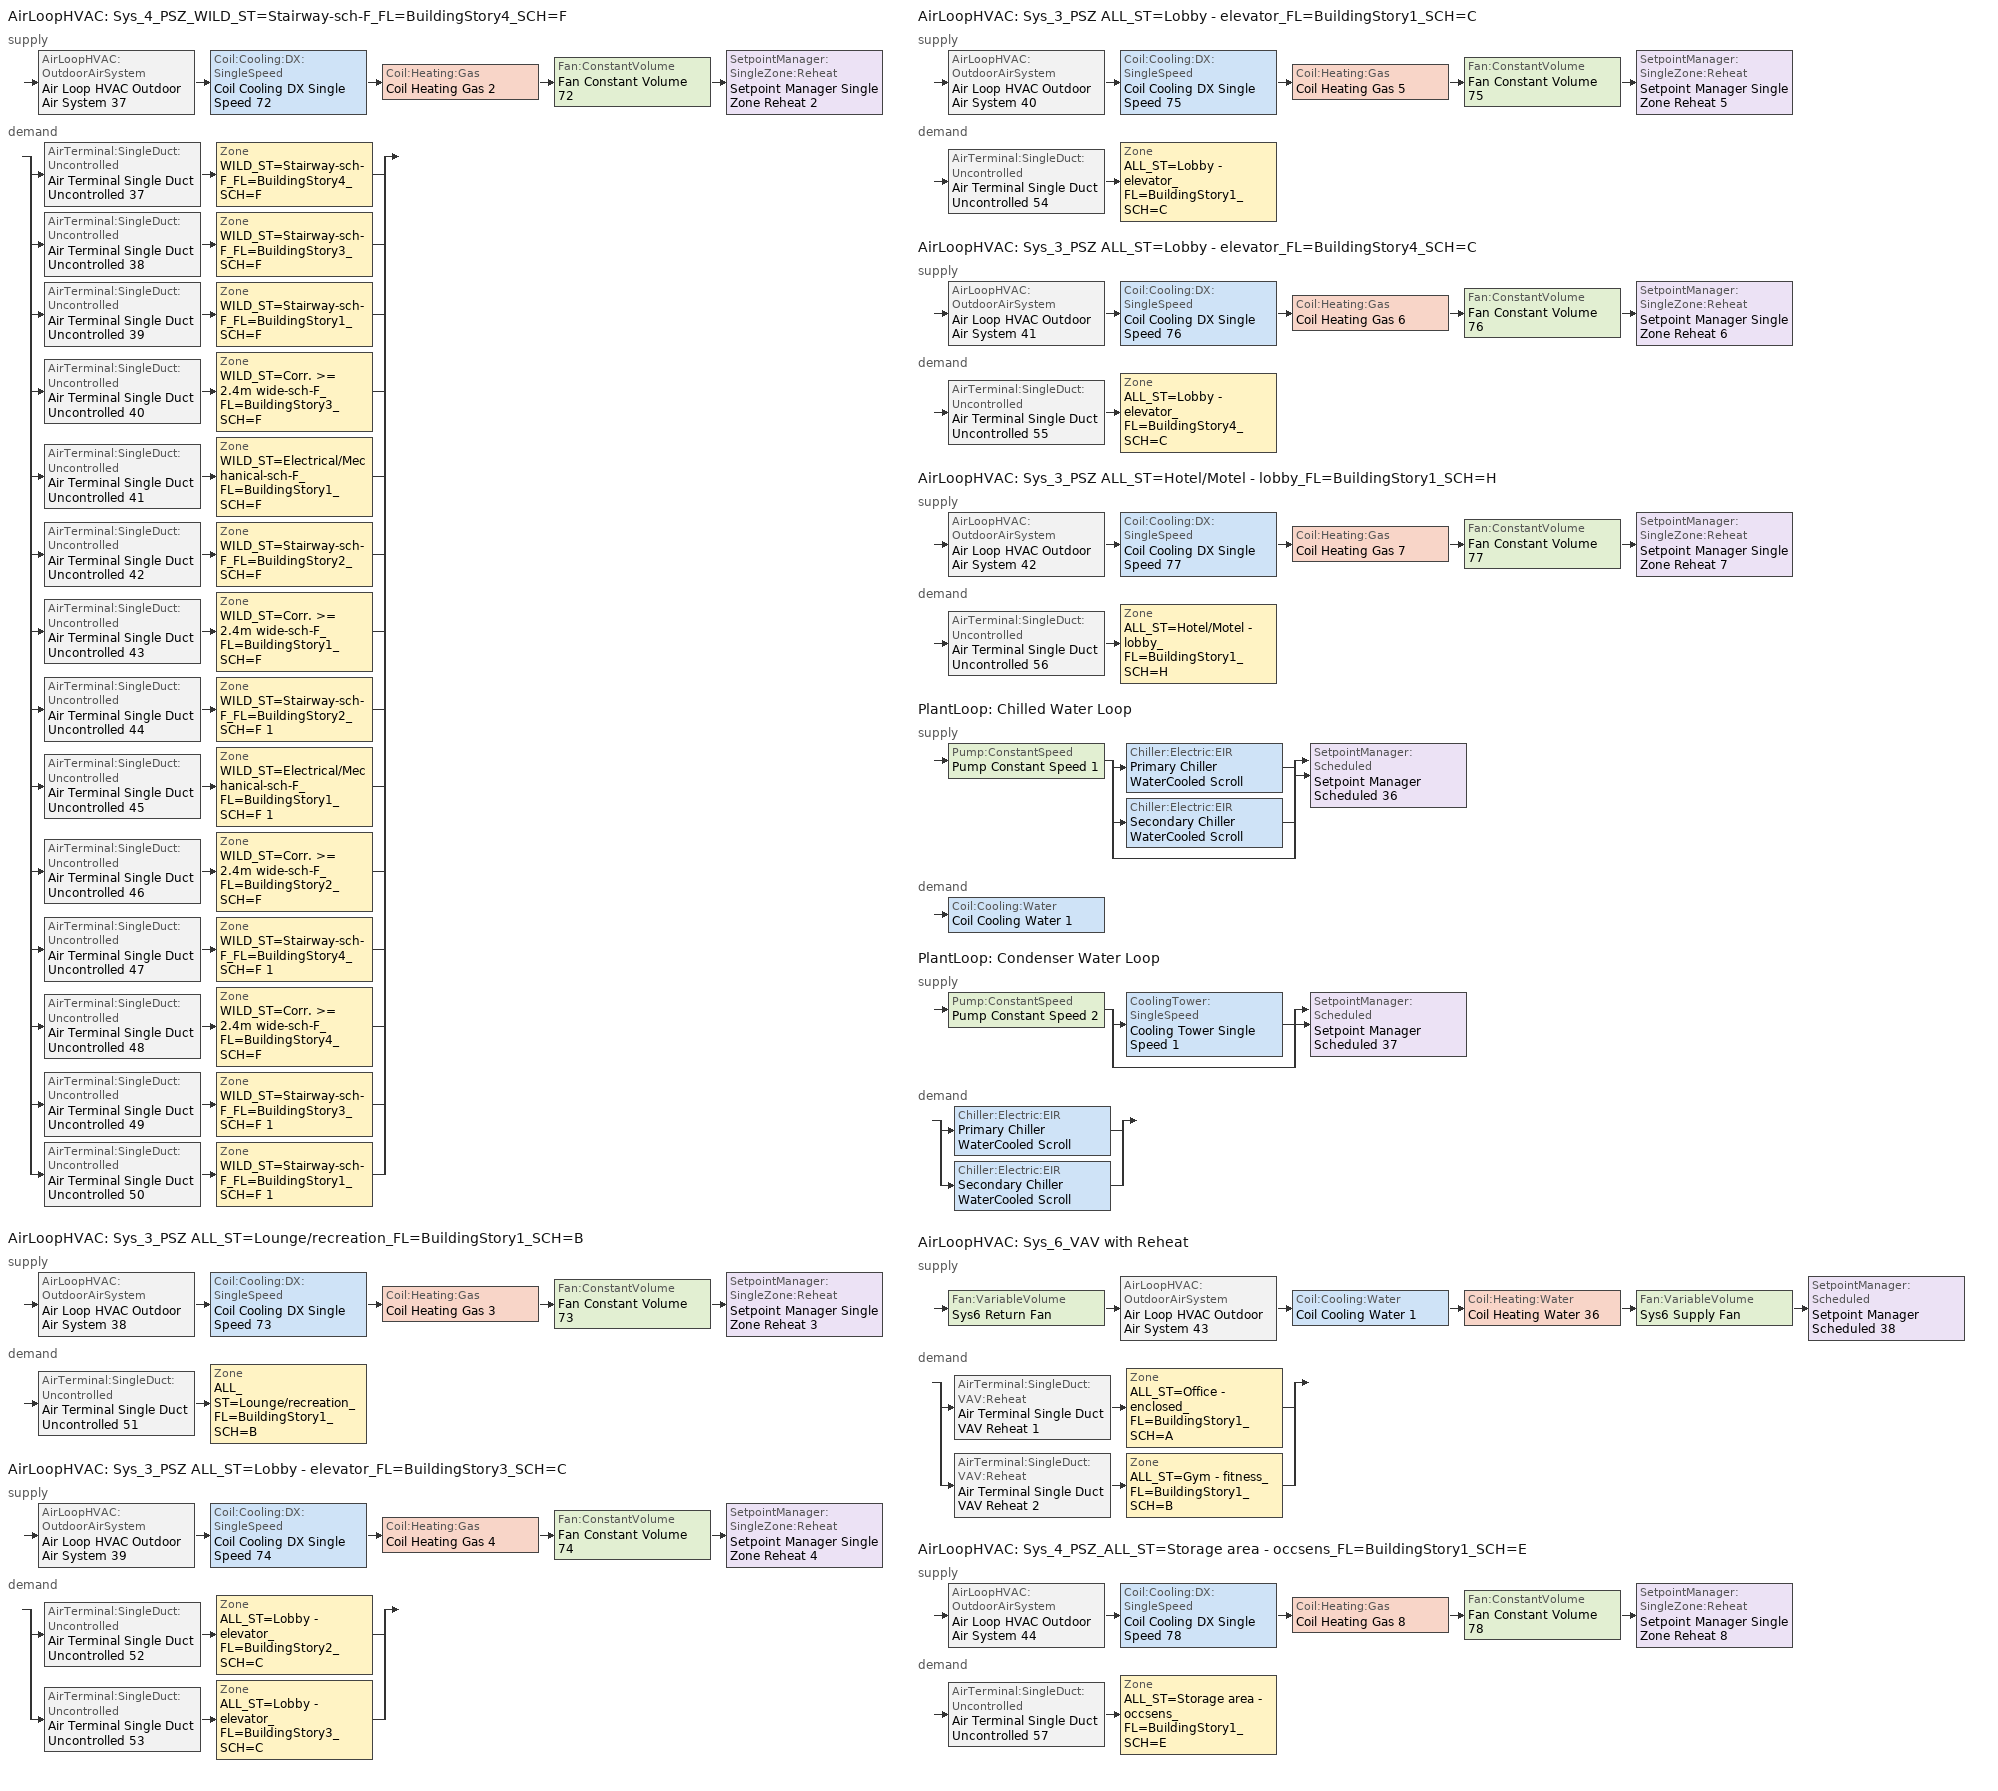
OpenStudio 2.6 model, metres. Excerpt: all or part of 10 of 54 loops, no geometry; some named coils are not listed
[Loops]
AirLoopHVAC 'Sys_4_PSZ_WILD_ST=Stairway-sch-F_FL=BuildingStory4_SCH=F'
 supply: AirLoopHVAC:OutdoorAirSystem 'Air Loop HVAC Outdoor Air System 37' > Coil:Cooling:DX:SingleSpeed 'Coil Cooling DX Single Speed 72' > Coil:Heating:Gas 'Coil Heating Gas 2' > Fan:ConstantVolume 'Fan Constant Volume 72' > SetpointManager:SingleZone:Reheat 'Setpoint Manager Single Zone Reheat 2'
 demand: split
  | AirTerminal:SingleDuct:Uncontrolled 'Air Terminal Single Duct Uncontrolled 37' > Zone 'WILD_ST=Stairway-sch-F_FL=BuildingStory4_SCH=F'
  | AirTerminal:SingleDuct:Uncontrolled 'Air Terminal Single Duct Uncontrolled 38' > Zone 'WILD_ST=Stairway-sch-F_FL=BuildingStory3_SCH=F'
  | AirTerminal:SingleDuct:Uncontrolled 'Air Terminal Single Duct Uncontrolled 39' > Zone 'WILD_ST=Stairway-sch-F_FL=BuildingStory1_SCH=F'
  | AirTerminal:SingleDuct:Uncontrolled 'Air Terminal Single Duct Uncontrolled 40' > Zone 'WILD_ST=Corr. >= 2.4m wide-sch-F_FL=BuildingStory3_SCH=F'
  | AirTerminal:SingleDuct:Uncontrolled 'Air Terminal Single Duct Uncontrolled 41' > Zone 'WILD_ST=Electrical/Mechanical-sch-F_FL=BuildingStory1_SCH=F'
  | AirTerminal:SingleDuct:Uncontrolled 'Air Terminal Single Duct Uncontrolled 42' > Zone 'WILD_ST=Stairway-sch-F_FL=BuildingStory2_SCH=F'
  | AirTerminal:SingleDuct:Uncontrolled 'Air Terminal Single Duct Uncontrolled 43' > Zone 'WILD_ST=Corr. >= 2.4m wide-sch-F_FL=BuildingStory1_SCH=F'
  | AirTerminal:SingleDuct:Uncontrolled 'Air Terminal Single Duct Uncontrolled 44' > Zone 'WILD_ST=Stairway-sch-F_FL=BuildingStory2_SCH=F 1'
  | AirTerminal:SingleDuct:Uncontrolled 'Air Terminal Single Duct Uncontrolled 45' > Zone 'WILD_ST=Electrical/Mechanical-sch-F_FL=BuildingStory1_SCH=F 1'
  | AirTerminal:SingleDuct:Uncontrolled 'Air Terminal Single Duct Uncontrolled 46' > Zone 'WILD_ST=Corr. >= 2.4m wide-sch-F_FL=BuildingStory2_SCH=F'
  | AirTerminal:SingleDuct:Uncontrolled 'Air Terminal Single Duct Uncontrolled 47' > Zone 'WILD_ST=Stairway-sch-F_FL=BuildingStory4_SCH=F 1'
  | AirTerminal:SingleDuct:Uncontrolled 'Air Terminal Single Duct Uncontrolled 48' > Zone 'WILD_ST=Corr. >= 2.4m wide-sch-F_FL=BuildingStory4_SCH=F'
  | AirTerminal:SingleDuct:Uncontrolled 'Air Terminal Single Duct Uncontrolled 49' > Zone 'WILD_ST=Stairway-sch-F_FL=BuildingStory3_SCH=F 1'
  | AirTerminal:SingleDuct:Uncontrolled 'Air Terminal Single Duct Uncontrolled 50' > Zone 'WILD_ST=Stairway-sch-F_FL=BuildingStory1_SCH=F 1'
AirLoopHVAC 'Sys_3_PSZ ALL_ST=Lounge/recreation_FL=BuildingStory1_SCH=B'
 supply: AirLoopHVAC:OutdoorAirSystem 'Air Loop HVAC Outdoor Air System 38' > Coil:Cooling:DX:SingleSpeed 'Coil Cooling DX Single Speed 73' > Coil:Heating:Gas 'Coil Heating Gas 3' > Fan:ConstantVolume 'Fan Constant Volume 73' > SetpointManager:SingleZone:Reheat 'Setpoint Manager Single Zone Reheat 3'
 demand: AirTerminal:SingleDuct:Uncontrolled 'Air Terminal Single Duct Uncontrolled 51' > Zone 'ALL_ST=Lounge/recreation_FL=BuildingStory1_SCH=B'
AirLoopHVAC 'Sys_3_PSZ ALL_ST=Lobby - elevator_FL=BuildingStory3_SCH=C'
 supply: AirLoopHVAC:OutdoorAirSystem 'Air Loop HVAC Outdoor Air System 39' > Coil:Cooling:DX:SingleSpeed 'Coil Cooling DX Single Speed 74' > Coil:Heating:Gas 'Coil Heating Gas 4' > Fan:ConstantVolume 'Fan Constant Volume 74' > SetpointManager:SingleZone:Reheat 'Setpoint Manager Single Zone Reheat 4'
 demand: split
  | AirTerminal:SingleDuct:Uncontrolled 'Air Terminal Single Duct Uncontrolled 52' > Zone 'ALL_ST=Lobby - elevator_FL=BuildingStory2_SCH=C'
  | AirTerminal:SingleDuct:Uncontrolled 'Air Terminal Single Duct Uncontrolled 53' > Zone 'ALL_ST=Lobby - elevator_FL=BuildingStory3_SCH=C'
AirLoopHVAC 'Sys_3_PSZ ALL_ST=Lobby - elevator_FL=BuildingStory1_SCH=C'
 supply: AirLoopHVAC:OutdoorAirSystem 'Air Loop HVAC Outdoor Air System 40' > Coil:Cooling:DX:SingleSpeed 'Coil Cooling DX Single Speed 75' > Coil:Heating:Gas 'Coil Heating Gas 5' > Fan:ConstantVolume 'Fan Constant Volume 75' > SetpointManager:SingleZone:Reheat 'Setpoint Manager Single Zone Reheat 5'
 demand: AirTerminal:SingleDuct:Uncontrolled 'Air Terminal Single Duct Uncontrolled 54' > Zone 'ALL_ST=Lobby - elevator_FL=BuildingStory1_SCH=C'
AirLoopHVAC 'Sys_3_PSZ ALL_ST=Lobby - elevator_FL=BuildingStory4_SCH=C'
 supply: AirLoopHVAC:OutdoorAirSystem 'Air Loop HVAC Outdoor Air System 41' > Coil:Cooling:DX:SingleSpeed 'Coil Cooling DX Single Speed 76' > Coil:Heating:Gas 'Coil Heating Gas 6' > Fan:ConstantVolume 'Fan Constant Volume 76' > SetpointManager:SingleZone:Reheat 'Setpoint Manager Single Zone Reheat 6'
 demand: AirTerminal:SingleDuct:Uncontrolled 'Air Terminal Single Duct Uncontrolled 55' > Zone 'ALL_ST=Lobby - elevator_FL=BuildingStory4_SCH=C'
AirLoopHVAC 'Sys_3_PSZ ALL_ST=Hotel/Motel - lobby_FL=BuildingStory1_SCH=H'
 supply: AirLoopHVAC:OutdoorAirSystem 'Air Loop HVAC Outdoor Air System 42' > Coil:Cooling:DX:SingleSpeed 'Coil Cooling DX Single Speed 77' > Coil:Heating:Gas 'Coil Heating Gas 7' > Fan:ConstantVolume 'Fan Constant Volume 77' > SetpointManager:SingleZone:Reheat 'Setpoint Manager Single Zone Reheat 7'
 demand: AirTerminal:SingleDuct:Uncontrolled 'Air Terminal Single Duct Uncontrolled 56' > Zone 'ALL_ST=Hotel/Motel - lobby_FL=BuildingStory1_SCH=H'
PlantLoop 'Chilled Water Loop'
 supply: Pump:ConstantSpeed 'Pump Constant Speed 1' > split
  | Chiller:Electric:EIR 'Primary Chiller WaterCooled Scroll'
  | Chiller:Electric:EIR 'Secondary Chiller WaterCooled Scroll'
  | bypass
  join > SetpointManager:Scheduled 'Setpoint Manager Scheduled 36'
 demand: Coil:Cooling:Water 'Coil Cooling Water 1'
PlantLoop 'Condenser Water Loop'
 supply: Pump:ConstantSpeed 'Pump Constant Speed 2' > split
  | CoolingTower:SingleSpeed 'Cooling Tower Single Speed 1'
  | bypass
  join > SetpointManager:Scheduled 'Setpoint Manager Scheduled 37'
 demand: split
  | Chiller:Electric:EIR 'Primary Chiller WaterCooled Scroll'
  | Chiller:Electric:EIR 'Secondary Chiller WaterCooled Scroll'
AirLoopHVAC 'Sys_6_VAV with Reheat'
 supply: Fan:VariableVolume 'Sys6 Return Fan' > AirLoopHVAC:OutdoorAirSystem 'Air Loop HVAC Outdoor Air System 43' > Coil:Cooling:Water 'Coil Cooling Water 1' > Coil:Heating:Water 'Coil Heating Water 36' > Fan:VariableVolume 'Sys6 Supply Fan' > SetpointManager:Scheduled 'Setpoint Manager Scheduled 38'
 demand: split
  | AirTerminal:SingleDuct:VAV:Reheat 'Air Terminal Single Duct VAV Reheat 1' > Zone 'ALL_ST=Office - enclosed_FL=BuildingStory1_SCH=A'
  | AirTerminal:SingleDuct:VAV:Reheat 'Air Terminal Single Duct VAV Reheat 2' > Zone 'ALL_ST=Gym - fitness_FL=BuildingStory1_SCH=B'
AirLoopHVAC 'Sys_4_PSZ_ALL_ST=Storage area - occsens_FL=BuildingStory1_SCH=E'
 supply: AirLoopHVAC:OutdoorAirSystem 'Air Loop HVAC Outdoor Air System 44' > Coil:Cooling:DX:SingleSpeed 'Coil Cooling DX Single Speed 78' > Coil:Heating:Gas 'Coil Heating Gas 8' > Fan:ConstantVolume 'Fan Constant Volume 78' > SetpointManager:SingleZone:Reheat 'Setpoint Manager Single Zone Reheat 8'
 demand: AirTerminal:SingleDuct:Uncontrolled 'Air Terminal Single Duct Uncontrolled 57' > Zone 'ALL_ST=Storage area - occsens_FL=BuildingStory1_SCH=E'
[Sizing:Zone] Zone Cooling Design Supply Air Temperature Input Method=SupplyAirTemperature; Zone Cooling Design Supply Air Temperature Difference {deltaC}=11.11; Zone Heating Design Supply Air Temperature Input Method=SupplyAirTemperature; Zone Heating Design Supply Air Temperature Difference {deltaC}=11.11; Zone Cooling Design Supply Air Humidity Ratio {kg-H2O/kg-air}=0.0085; Zone Heating Design Supply Air Humidity Ratio {kg-H2O/kg-air}=0.008; Cooling Design Air Flow Method=DesignDay; Heating Design Air Flow Method=DesignDay; Account for Dedicated Outdoor Air System=No; Dedicated Outdoor Air System Control Strategy=NeutralSupplyAir; Dedicated Outdoor Air Low Setpoint Temperature for Design {C}=autosize; Dedicated Outdoor Air High Setpoint Temperature for Design {C}=autosize
Name | Zone Cooling Design Supply Air Temperature {C} | Zone Heating Design Supply Air Temperature {C} | Zone Heating Sizing Factor | Zone Cooling Sizing Factor
ALL_ST=Lounge/recreation_FL=BuildingStory1_SCH=B; ALL_ST=Office - enclosed_FL=BuildingStory1_SCH=A; ALL_ST=Storage area - occsens_FL=BuildingStory1_SCH=E; ALL_ST=Lobby - elevator_FL=BuildingStory3_SCH=C; ALL_ST=Lobby - elevator_FL=BuildingStory1_SCH=C; ALL_ST=Lobby - elevator_FL=BuildingStory4_SCH=C; ALL_ST=Hotel/Motel - lobby_FL=BuildingStory1_SCH=H; ALL_ST=Gym - fitness_FL=BuildingStory1_SCH=B; WILD_ST=Stairway-sch-F_FL=BuildingStory4_SCH=F | 13 | 43 | 1.3 | 1.1
ALL_ST=Lobby - elevator_FL=BuildingStory2_SCH=C; WILD_ST=Stairway-sch-F_FL=BuildingStory3_SCH=F; WILD_ST=Stairway-sch-F_FL=BuildingStory1_SCH=F; WILD_ST=Corr. >= 2.4m wide-sch-F_FL=BuildingStory3_SCH=F; WILD_ST=Electrical/Mechanical-sch-F_FL=BuildingStory1_SCH=F; WILD_ST=Stairway-sch-F_FL=BuildingStory2_SCH=F; WILD_ST=Corr. >= 2.4m wide-sch-F_FL=BuildingStory1_SCH=F; WILD_ST=Stairway-sch-F_FL=BuildingStory2_SCH=F 1; WILD_ST=Electrical/Mechanical-sch-F_FL=BuildingStory1_SCH=F 1; WILD_ST=Corr. >= 2.4m wide-sch-F_FL=BuildingStory2_SCH=F; WILD_ST=Stairway-sch-F_FL=BuildingStory4_SCH=F 1; WILD_ST=Corr. >= 2.4m wide-sch-F_FL=BuildingStory4_SCH=F; WILD_ST=Stairway-sch-F_FL=BuildingStory3_SCH=F 1; WILD_ST=Stairway-sch-F_FL=BuildingStory1_SCH=F 1 | 14 | 40
[Zone equipment]
ALL_ST=Lounge/recreation_FL=BuildingStory1_SCH=B: Air Terminal Single Duct Uncontrolled 51, Zone HVAC Baseboard Convective Water 51
ALL_ST=Office - enclosed_FL=BuildingStory1_SCH=A: Air Terminal Single Duct VAV Reheat 1, Zone HVAC Baseboard Convective Water 57
ALL_ST=Storage area - occsens_FL=BuildingStory1_SCH=E: Air Terminal Single Duct Uncontrolled 57, Zone HVAC Baseboard Convective Water 59
ALL_ST=Lobby - elevator_FL=BuildingStory2_SCH=C: Air Terminal Single Duct Uncontrolled 52, Zone HVAC Baseboard Convective Water 52
ALL_ST=Lobby - elevator_FL=BuildingStory3_SCH=C: Air Terminal Single Duct Uncontrolled 53, Zone HVAC Baseboard Convective Water 53
ALL_ST=Lobby - elevator_FL=BuildingStory1_SCH=C: Air Terminal Single Duct Uncontrolled 54, Zone HVAC Baseboard Convective Water 54
ALL_ST=Lobby - elevator_FL=BuildingStory4_SCH=C: Air Terminal Single Duct Uncontrolled 55, Zone HVAC Baseboard Convective Water 55
ALL_ST=Hotel/Motel - lobby_FL=BuildingStory1_SCH=H: Air Terminal Single Duct Uncontrolled 56, Zone HVAC Baseboard Convective Water 56
ALL_ST=Gym - fitness_FL=BuildingStory1_SCH=B: Air Terminal Single Duct VAV Reheat 2, Zone HVAC Baseboard Convective Water 58
WILD_ST=Stairway-sch-F_FL=BuildingStory4_SCH=F: Air Terminal Single Duct Uncontrolled 37, Zone HVAC Baseboard Convective Water 37
WILD_ST=Stairway-sch-F_FL=BuildingStory3_SCH=F: Air Terminal Single Duct Uncontrolled 38, Zone HVAC Baseboard Convective Water 38
WILD_ST=Stairway-sch-F_FL=BuildingStory1_SCH=F: Air Terminal Single Duct Uncontrolled 39, Zone HVAC Baseboard Convective Water 39
WILD_ST=Corr. >= 2.4m wide-sch-F_FL=BuildingStory3_SCH=F: Air Terminal Single Duct Uncontrolled 40, Zone HVAC Baseboard Convective Water 40
WILD_ST=Electrical/Mechanical-sch-F_FL=BuildingStory1_SCH=F: Air Terminal Single Duct Uncontrolled 41, Zone HVAC Baseboard Convective Water 41
WILD_ST=Stairway-sch-F_FL=BuildingStory2_SCH=F: Air Terminal Single Duct Uncontrolled 42, Zone HVAC Baseboard Convective Water 42
WILD_ST=Corr. >= 2.4m wide-sch-F_FL=BuildingStory1_SCH=F: Air Terminal Single Duct Uncontrolled 43, Zone HVAC Baseboard Convective Water 43
WILD_ST=Stairway-sch-F_FL=BuildingStory2_SCH=F 1: Air Terminal Single Duct Uncontrolled 44, Zone HVAC Baseboard Convective Water 44
WILD_ST=Electrical/Mechanical-sch-F_FL=BuildingStory1_SCH=F 1: Air Terminal Single Duct Uncontrolled 45, Zone HVAC Baseboard Convective Water 45
WILD_ST=Corr. >= 2.4m wide-sch-F_FL=BuildingStory2_SCH=F: Air Terminal Single Duct Uncontrolled 46, Zone HVAC Baseboard Convective Water 46
WILD_ST=Stairway-sch-F_FL=BuildingStory4_SCH=F 1: Air Terminal Single Duct Uncontrolled 47, Zone HVAC Baseboard Convective Water 47
WILD_ST=Corr. >= 2.4m wide-sch-F_FL=BuildingStory4_SCH=F: Air Terminal Single Duct Uncontrolled 48, Zone HVAC Baseboard Convective Water 48
WILD_ST=Stairway-sch-F_FL=BuildingStory3_SCH=F 1: Air Terminal Single Duct Uncontrolled 49, Zone HVAC Baseboard Convective Water 49
WILD_ST=Stairway-sch-F_FL=BuildingStory1_SCH=F 1: Air Terminal Single Duct Uncontrolled 50, Zone HVAC Baseboard Convective Water 50
[PlantLoop] Glycol Concentration=0; Plant Loop Volume {m3}=Autocalculate; Load Distribution Scheme=Optimal
Chilled Water Loop; Condenser Water Loop
[Sizing:Plant] Loop Design Temperature Difference {deltaC}=6; Sizing Option=NonCoincident; Zone Timesteps in Averaging Window=1; Coincident Sizing Factor Mode=None
Name | Loop Type | Design Loop Exit Temperature {C}
Chilled Water Loop | Cooling | 7
Condenser Water Loop | Condenser | 29
[AirLoopHVAC] Availability Schedule=Always On Discrete; Design Supply Air Flow Rate {m3/s}=AutoSize
Sys_4_PSZ_WILD_ST=Stairway-sch-F_FL=BuildingStory4_SCH=F; Sys_3_PSZ ALL_ST=Lounge/recreation_FL=BuildingStory1_SCH=B; Sys_3_PSZ ALL_ST=Lobby - elevator_FL=BuildingStory3_SCH=C; Sys_3_PSZ ALL_ST=Lobby - elevator_FL=BuildingStory1_SCH=C; Sys_3_PSZ ALL_ST=Lobby - elevator_FL=BuildingStory4_SCH=C; Sys_3_PSZ ALL_ST=Hotel/Motel - lobby_FL=BuildingStory1_SCH=H; Sys_6_VAV with Reheat; Sys_4_PSZ_ALL_ST=Storage area - occsens_FL=BuildingStory1_SCH=E
[Sizing:System] Type of Load to Size On=Sensible; Design Outdoor Air Flow Rate {m3/s}=Autosize; Preheat Design Temperature {C}=7; Preheat Design Humidity Ratio {kg-H2O/kg-Air}=0.008; Precool Design Temperature {C}=13; Precool Design Humidity Ratio {kg-H2O/kg-Air}=0.008; Central Cooling Design Supply Air Temperature {C}=13; Sizing Option=NonCoincident; 100% Outdoor Air in Cooling=No; 100% Outdoor Air in Heating=No; Central Cooling Design Supply Air Humidity Ratio {kg-H2O/kg-Air}=0.0085; Central Heating Design Supply Air Humidity Ratio {kg-H2O/kg-Air}=0.008; Cooling Design Air Flow Method=DesignDay; Cooling Design Air Flow Rate {m3/s}=0; Heating Design Air Flow Method=DesignDay; Heating Design Air Flow Rate {m3/s}=0; System Outdoor Air Method=ZoneSum; Zone Maximum Outdoor Air Fraction=1; Cooling Supply Air Flow Rate Per Floor Area {m3/s-m2}=0.00996765; Cooling Fraction of Autosized Cooling Supply Air Flow Rate=1; Cooling Supply Air Flow Rate Per Unit Cooling Capacity {m3/s-W}=3.94755e-05; Heating Supply Air Flow Rate Per Floor Area {m3/s-m2}=0.00996765; Heating Fraction of Autosized Heating Supply Air Flow Rate=1; Heating Fraction of Autosized Cooling Supply Air Flow Rate=1; Heating Supply Air Flow Rate Per Unit Heating Capacity {m3/s-W}=3.15882e-05; Cooling Design Capacity Method=CoolingDesignCapacity; Cooling Design Capacity {W}=autosize; Cooling Design Capacity Per Floor Area {W/m2}=234.7; Fraction of Autosized Cooling Design Capacity=1; Heating Design Capacity Method=HeatingDesignCapacity; Heating Design Capacity {W}=autosize; Heating Design Capacity Per Floor Area {W/m2}=157; Fraction of Autosized Heating Design Capacity=1; Central Cooling Capacity Control Method=OnOff
Name | Minimum System Air Flow Ratio | Central Heating Design Supply Air Temperature {C}
Sys_4_PSZ_WILD_ST=Stairway-sch-F_FL=BuildingStory4_SCH=F; Sys_3_PSZ ALL_ST=Lounge/recreation_FL=BuildingStory1_SCH=B; Sys_3_PSZ ALL_ST=Lobby - elevator_FL=BuildingStory3_SCH=C; Sys_3_PSZ ALL_ST=Lobby - elevator_FL=BuildingStory1_SCH=C; Sys_3_PSZ ALL_ST=Lobby - elevator_FL=BuildingStory4_SCH=C; Sys_3_PSZ ALL_ST=Hotel/Motel - lobby_FL=BuildingStory1_SCH=H; Sys_4_PSZ_ALL_ST=Storage area - occsens_FL=BuildingStory1_SCH=E | 1 | 43
Sys_6_VAV with Reheat | 0.3 | 13.1
[Fan:ConstantVolume] Availability Schedule=Always On Discrete; Maximum Flow Rate {m3/s}=AutoSize
Fan Constant Volume 72; Fan Constant Volume 73; Fan Constant Volume 74; Fan Constant Volume 75; Fan Constant Volume 76; Fan Constant Volume 77; Fan Constant Volume 78
[Coil:Cooling:DX:SingleSpeed] Availability Schedule=Always On Discrete; Rated Total Cooling Capacity {W}=autosize; Rated Sensible Heat Ratio=autosize; Rated COP {W/W}=3; Rated Air Flow Rate {m3/s}=autosize; Rated Evaporator Fan Power Per Volume Flow Rate {W/(m3/s)}=773.3; Condenser Type=AirCooled; Evaporative Condenser Effectiveness=0; Evaporative Condenser Air Flow Rate {m3/s}=Autosize; Evaporative Condenser Pump Rated Power Consumption {W}=Autosize; Crankcase Heater Capacity {W}=0; Maximum Outdoor Dry-Bulb Temperature for Crankcase Heater Operation {C}=0; Basin Heater Capacity {W/K}=0; Basin Heater Setpoint Temperature {C}=10
Name | Total Cooling Capacity Function of Temperature Curve | Total Cooling Capacity Function of Flow Fraction Curve | Energy Input Ratio Function of Temperature Curve | Energy Input Ratio Function of Flow Fraction Curve | Part Load Fraction Correlation Curve
Coil Cooling DX Single Speed 72 | Curve Biquadratic 143 | Curve Quadratic 143 | Curve Biquadratic 144 | Curve Quadratic 144 | Curve Cubic 72
Coil Cooling DX Single Speed 73 | Curve Biquadratic 145 | Curve Quadratic 145 | Curve Biquadratic 146 | Curve Quadratic 146 | Curve Quadratic 147
Coil Cooling DX Single Speed 74 | Curve Biquadratic 147 | Curve Quadratic 148 | Curve Biquadratic 148 | Curve Quadratic 149 | Curve Quadratic 150
Coil Cooling DX Single Speed 75 | Curve Biquadratic 149 | Curve Quadratic 151 | Curve Biquadratic 150 | Curve Quadratic 152 | Curve Quadratic 153
Coil Cooling DX Single Speed 76 | Curve Biquadratic 151 | Curve Quadratic 154 | Curve Biquadratic 152 | Curve Quadratic 155 | Curve Quadratic 156
Coil Cooling DX Single Speed 77 | Curve Biquadratic 153 | Curve Quadratic 157 | Curve Biquadratic 154 | Curve Quadratic 158 | Curve Quadratic 159
Coil Cooling DX Single Speed 78 | Curve Biquadratic 159 | Curve Quadratic 162 | Curve Biquadratic 160 | Curve Quadratic 163 | Curve Cubic 73
[Controller:OutdoorAir] Minimum Outdoor Air Flow Rate {m3/s}=autosize; Maximum Outdoor Air Flow Rate {m3/s}=Autosize; Economizer Control Type=NoEconomizer; Economizer Control Action Type=ModulateFlow; Economizer Maximum Limit Dry-Bulb Temperature {C}=28; Economizer Maximum Limit Enthalpy {J/kg}=64000; Economizer Minimum Limit Dry-Bulb Temperature {C}=-100; Lockout Type=NoLockout; Minimum Limit Type=FixedMinimum; High Humidity Control=No; Heat Recovery Bypass Control Type=BypassWhenWithinEconomizerLimits
Name | Controller Mechanical Ventilation
Controller Outdoor Air 37 | Controller Mechanical Ventilation 37
Controller Outdoor Air 38 | Controller Mechanical Ventilation 38
Controller Outdoor Air 39 | Controller Mechanical Ventilation 39
Controller Outdoor Air 40 | Controller Mechanical Ventilation 40
Controller Outdoor Air 41 | Controller Mechanical Ventilation 41
Controller Outdoor Air 42 | Controller Mechanical Ventilation 42
Controller Outdoor Air 43 | Controller Mechanical Ventilation 43
Controller Outdoor Air 44 | Controller Mechanical Ventilation 44
[Controller:MechanicalVentilation] Availability Schedule=Always On Discrete; System Outdoor Air Method=ZoneSum
Controller Mechanical Ventilation 37; Controller Mechanical Ventilation 38; Controller Mechanical Ventilation 39; Controller Mechanical Ventilation 40; Controller Mechanical Ventilation 41; Controller Mechanical Ventilation 42; Controller Mechanical Ventilation 43; Controller Mechanical Ventilation 44
[AirLoopHVAC:OutdoorAirSystem]
Name | Controller
Air Loop HVAC Outdoor Air System 37 | Controller Outdoor Air 37
Air Loop HVAC Outdoor Air System 38 | Controller Outdoor Air 38
Air Loop HVAC Outdoor Air System 39 | Controller Outdoor Air 39
Air Loop HVAC Outdoor Air System 40 | Controller Outdoor Air 40
Air Loop HVAC Outdoor Air System 41 | Controller Outdoor Air 41
Air Loop HVAC Outdoor Air System 42 | Controller Outdoor Air 42
Air Loop HVAC Outdoor Air System 43 | Controller Outdoor Air 43
Air Loop HVAC Outdoor Air System 44 | Controller Outdoor Air 44
[Controller:WaterCoil]
Controller Water Coil 37: Water Coil=Coil Cooling Water 1; Action=Reverse; Minimum Actuated Flow {m3/s}=0
[SetpointManager:Scheduled] Control Variable=Temperature
Name | Schedule
Setpoint Manager Scheduled 36 | CHW Temp
Setpoint Manager Scheduled 37 | CW Temp
Setpoint Manager Scheduled 38 | Supply Air Temp
[AirTerminal:SingleDuct:Uncontrolled] Availability Schedule=Always On Discrete; Maximum Air Flow Rate {m3/s}=AutoSize
Air Terminal Single Duct Uncontrolled 37; Air Terminal Single Duct Uncontrolled 38; Air Terminal Single Duct Uncontrolled 39; Air Terminal Single Duct Uncontrolled 40; Air Terminal Single Duct Uncontrolled 41; Air Terminal Single Duct Uncontrolled 42; Air Terminal Single Duct Uncontrolled 43; Air Terminal Single Duct Uncontrolled 44; Air Terminal Single Duct Uncontrolled 45; Air Terminal Single Duct Uncontrolled 46; Air Terminal Single Duct Uncontrolled 47; Air Terminal Single Duct Uncontrolled 48; Air Terminal Single Duct Uncontrolled 49; Air Terminal Single Duct Uncontrolled 50; Air Terminal Single Duct Uncontrolled 51; Air Terminal Single Duct Uncontrolled 52; Air Terminal Single Duct Uncontrolled 53; Air Terminal Single Duct Uncontrolled 54; Air Terminal Single Duct Uncontrolled 55; Air Terminal Single Duct Uncontrolled 56; Air Terminal Single Duct Uncontrolled 57
[Coil:Heating:Gas] Availability Schedule=Always On Discrete; Gas Burner Efficiency=0.8; Nominal Capacity {W}=AutoSize; Parasitic Electric Load {W}=0; Parasitic Gas Load {W}=0
Coil Heating Gas 2; Coil Heating Gas 3; Coil Heating Gas 4; Coil Heating Gas 5; Coil Heating Gas 6; Coil Heating Gas 7; Coil Heating Gas 8
[SetpointManager:SingleZone:Reheat] Minimum Supply Air Temperature {C}=13; Maximum Supply Air Temperature {C}=43
Name | Control Zone
Setpoint Manager Single Zone Reheat 2 | WILD_ST=Stairway-sch-F_FL=BuildingStory4_SCH=F
Setpoint Manager Single Zone Reheat 3 | ALL_ST=Lounge/recreation_FL=BuildingStory1_SCH=B
Setpoint Manager Single Zone Reheat 4 | ALL_ST=Lobby - elevator_FL=BuildingStory3_SCH=C
Setpoint Manager Single Zone Reheat 5 | ALL_ST=Lobby - elevator_FL=BuildingStory1_SCH=C
Setpoint Manager Single Zone Reheat 6 | ALL_ST=Lobby - elevator_FL=BuildingStory4_SCH=C
Setpoint Manager Single Zone Reheat 7 | ALL_ST=Hotel/Motel - lobby_FL=BuildingStory1_SCH=H
Setpoint Manager Single Zone Reheat 8 | ALL_ST=Storage area - occsens_FL=BuildingStory1_SCH=E
[Pump:ConstantSpeed] Rated Flow Rate {m3/s}=autosize; Rated Pump Head {Pa}=179352; Rated Power Consumption {W}=autosize; Motor Efficiency=0.9; Fraction of Motor Inefficiencies to Fluid Stream=0; Pump Control Type=Intermittent; Design Power Sizing Method=PowerPerFlowPerPressure; Design Electric Power per Unit Flow Rate {W/(m3/s)}=348701.1; Design Shaft Power per Unit Flow Rate per Unit Head {W-s/m3-Pa}=1.28205
Pump Constant Speed 1; Pump Constant Speed 2
[Chiller:Electric:EIR] Reference Capacity {W}=Autosize; Reference COP {W/W}=5.5; Condenser Type=WaterCooled; Design Heat Recovery Water Flow Rate {m3/s}=0; Sizing Factor=1; Basin Heater Capacity {W/K}=0; Basin Heater Setpoint Temperature {C}=10
Name | Cooling Capacity Function of Temperature Curve | Electric Input to Cooling Output Ratio Function of Temperature Curve | Electric Input to Cooling Output Ratio Function of Part Load Ratio Curve
Primary Chiller WaterCooled Scroll | Curve Biquadratic 155 | Curve Biquadratic 156 | Curve Quadratic 160
Secondary Chiller WaterCooled Scroll | Curve Biquadratic 157 | Curve Biquadratic 158 | Curve Quadratic 161
[CoolingTower:SingleSpeed]
Cooling Tower Single Speed 1: Design Water Flow Rate {m3/s}=autosize; Design Air Flow Rate {m3/s}=autosize; Fan Power at Design Air Flow Rate {W}=autosize; U-Factor Times Area Value at Design Air Flow Rate {W/K}=autosize; Air Flow Rate in Free Convection Regime {m3/s}=autosize; U-Factor Times Area Value at Free Convection Air Flow Rate {W/K}=autosize; Performance Input Method=UFactorTimesAreaAndDesignWaterFlowRate; Free Convection Capacity {W}=0; Basin Heater Capacity {W/K}=0; Evaporation Loss Mode=LossFactor; Evaporation Loss Factor {percent/K}=0.2; Drift Loss Percent {percent}=0.008; Blowdown Calculation Mode=ConcentrationRatio; Blowdown Concentration Ratio=3; Capacity Control=FanCycling; Number of Cells=1; Cell Control=MinimalCell; Cell Minimum  Water Flow Rate Fraction=0.33; Cell Maximum Water Flow Rate Fraction=2.5; Sizing Factor=1; Free Convection Air Flow Rate Sizing Factor=0.1; Free Convection U-Factor Times Area Value Sizing Factor=0.1; Heat Rejection Capacity and Nominal Capacity Sizing Ratio=1.25; Free Convection Nominal Capacity Sizing Factor=0.1; Design Inlet Air Dry-Bulb Temperature {C}=35; Design Inlet Air Wet-Bulb Temperature {C}=24; Design Approach Temperature {deltaC}=5; Design Range Temperature {deltaC}=6
[Fan:VariableVolume] Availability Schedule=Always On Discrete; Fan Efficiency=0.6045; Pressure Rise {Pa}=1017.592; Maximum Flow Rate {m3/s}=Autosize; Fan Power Minimum Flow Rate Input Method=FixedFlowRate; Fan Power Minimum Flow Fraction=0; Fan Power Minimum Air Flow Rate {m3/s}=0; Motor Efficiency=0.93; Motor In Airstream Fraction=1; Fan Power Coefficient 1=0.0407599; Fan Power Coefficient 2=0.088045; Fan Power Coefficient 3=-0.0729261; Fan Power Coefficient 4=0.94374; Fan Power Coefficient 5=0
Sys6 Supply Fan; Sys6 Return Fan
[Coil:Cooling:Water]
Coil Cooling Water 1: Availability Schedule=Always On Discrete
[AirTerminal:SingleDuct:VAV:Reheat] Availability Schedule=Always On Discrete; Maximum Air Flow Rate {m3/s}=AutoSize; Zone Minimum Air Flow Input Method=Constant; Constant Minimum Air Flow Fraction=0.3; Maximum Hot Water or Steam Flow Rate {m3/s}=AutoSize; Minimum Hot Water or Steam Flow Rate {m3/s}=0; Convergence Tolerance=0.001; Damper Heating Action=Normal; Maximum Flow per Zone Floor Area During Reheat {m3/s-m2}=AutoSize; Maximum Flow Fraction During Reheat=AutoSize; Maximum Reheat Air Temperature {C}=43; Control For Outdoor Air=No
Name | Fixed Minimum Air Flow Rate {m3/s} | Reheat Coil
Air Terminal Single Duct VAV Reheat 1 | 0.260872 | Coil Heating Water 37
Air Terminal Single Duct VAV Reheat 2 | 0.0652179 | Coil Heating Water 38
[Schedule:Ruleset]
Name | Default Day Schedule
CHW Temp | Schedule Day 3
CW Temp | Schedule Day 4
Supply Air Temp | Supply Air Temp Default
[Schedule:Day]
Schedule Day 3; wkdCHW Temp 1; satCHW Temp 1; sunCHW Temp 1: 1, 0, 7, 2, 0, 7, 3, 0, 7, 4, 0, 7, 5, 0, 7, 6, 0, 7, 7, 0, 7, 8, 0, 7, 9, 0, 7, 10, 0, 7, 11, 0, 7, 12, 0, 7, 13, 0, 7, 14, 0, 7, 15, 0, 7, 16, 0, 7, 17, 0, 7, 18, 0, 7, 19, 0, 7, 20, 0, 7, 21, 0, 7, 22, 0, 7, 23, 0, 7, 24, 0, 7
Schedule Day 4; wkdCW Temp 1; satCW Temp 1; sunCW Temp 1: 1, 0, 29, 2, 0, 29, 3, 0, 29, 4, 0, 29, 5, 0, 29, 6, 0, 29, 7, 0, 29, 8, 0, 29, 9, 0, 29, 10, 0, 29, 11, 0, 29, 12, 0, 29, 13, 0, 29, 14, 0, 29, 15, 0, 29, 16, 0, 29, 17, 0, 29, 18, 0, 29, 19, 0, 29, 20, 0, 29, 21, 0, 29, 22, 0, 29, 23, 0, 29, 24, 0, 29
Supply Air Temp Default: 24, 0, 13
[Schedule:Rule] Date Specification Type=DateRange; Start Month=1; Start Day=1; End Month=12; End Day=31
Name | Schedule Ruleset | Rule Order | Day Schedule | Apply Sunday | Apply Monday | Apply Tuesday | Apply Wednesday | Apply Thursday | Apply Friday | Apply Saturday
wkdCHW Temp rule | CHW Temp | 2 | wkdCHW Temp 1 | No | Yes | Yes | Yes | Yes | Yes | No
satCHW Temprule | CHW Temp | 1 | satCHW Temp 1 | No | No | No | No | No | No | Yes
sunCHW Temprule | CHW Temp | 0 | sunCHW Temp 1 | Yes | No | No | No | No | No | No
wkdCW Temp rule | CW Temp | 2 | wkdCW Temp 1 | No | Yes | Yes | Yes | Yes | Yes | No
satCW Temprule | CW Temp | 1 | satCW Temp 1 | No | No | No | No | No | No | Yes
sunCW Temprule | CW Temp | 0 | sunCW Temp 1 | Yes | No | No | No | No | No | No
[Schedule:Constant]
Always On Discrete: Value=1
[Curve:Biquadratic]
Name | Coefficient1 Constant | Coefficient2 x | Coefficient3 x**2 | Coefficient4 y | Coefficient5 y**2 | Coefficient6 x*y | Minimum Value of x | Maximum Value of x | Minimum Value of y | Maximum Value of y
Curve Biquadratic 143; Curve Biquadratic 159 | 0.867905 | 0.0142459 | 0.000554364 | -0.00755748 | 3.3048e-05 | -0.000191808 | 13 | 24 | 24 | 46
Curve Biquadratic 144; Curve Biquadratic 160 | 0.116936 | 0.0284933 | -0.000411156 | 0.0214108 | 0.000161028 | -0.000679104 | 13 | 24 | 24 | 46
Curve Biquadratic 145; Curve Biquadratic 147; Curve Biquadratic 149; Curve Biquadratic 151; Curve Biquadratic 153 | 0.942588 | 0.00954335 | 0.00068377 | -0.0110427 | 5.249e-06 | -9.72e-06 | 17 | 22 | 13 | 46
Curve Biquadratic 146; Curve Biquadratic 148; Curve Biquadratic 150; Curve Biquadratic 152; Curve Biquadratic 154 | 0.342414 | 0.034885 | -0.0006237 | 0.00497722 | 0.000437951 | -0.000728028 | 17 | 22 | 13 | 46
Curve Biquadratic 155; Curve Biquadratic 157 | 1.02152 | 0.0370359 | 0.000233248 | -0.00389405 | -6.52536e-05 | -0.000268045 | 5 | 10 | 24 | 35
Curve Biquadratic 156; Curve Biquadratic 158 | 0.701769 | -0.00452016 | 0.00053311 | -0.00549821 | 0.000544579 | -0.000729032 | 5 | 10 | 24 | 35
[Curve:Quadratic]
Name | Coefficient1 Constant | Coefficient2 x | Coefficient3 x**2 | Minimum Value of x | Maximum Value of x
Curve Quadratic 143; Curve Quadratic 144; Curve Quadratic 162; Curve Quadratic 163 | 1 | 0 | 0 | 0 | 1
Curve Quadratic 145; Curve Quadratic 148; Curve Quadratic 151; Curve Quadratic 154; Curve Quadratic 157 | 0.8 | 0.2 | 0 | 0.5 | 1.5
Curve Quadratic 146; Curve Quadratic 149; Curve Quadratic 152; Curve Quadratic 155; Curve Quadratic 158 | 1.1552 | -0.1808 | 0.0256 | 0.5 | 1.5
Curve Quadratic 147; Curve Quadratic 150; Curve Quadratic 153; Curve Quadratic 156; Curve Quadratic 159 | 0.85 | 0.15 | 0 | 0 | 1
Curve Quadratic 160; Curve Quadratic 161 | 0.0636912 | 0.584888 | 0.352803 | 0 | 1
[Curve:Cubic] Coefficient1 Constant=0.0277; Coefficient2 x=4.9151; Coefficient3 x**2=-8.184; Coefficient4 x**3=4.2702; Minimum Value of x=0.7; Maximum Value of x=1
Curve Cubic 72; Curve Cubic 73
